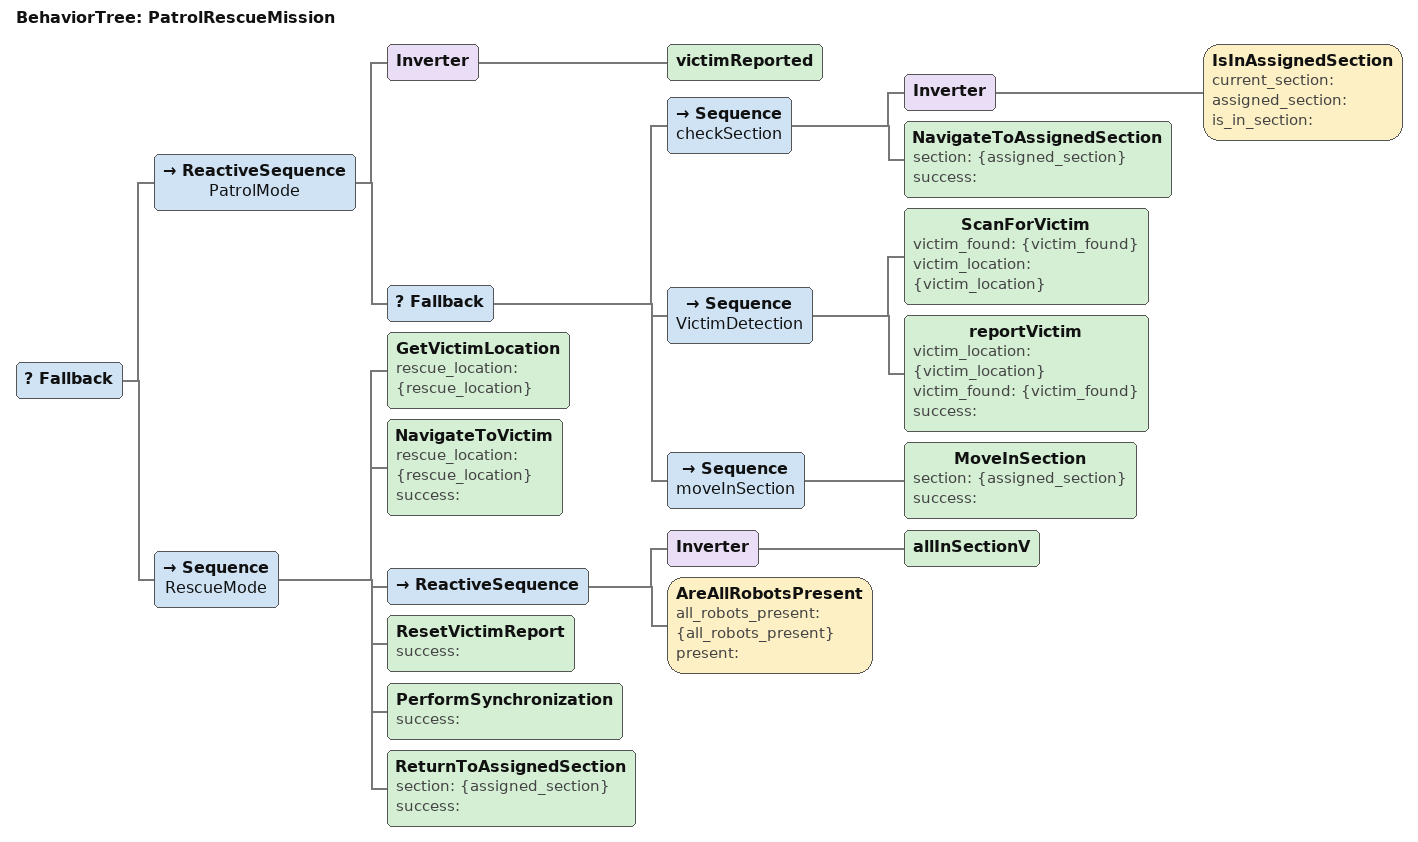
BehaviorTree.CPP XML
<?xml version="1.0" encoding="UTF-8"?>
<root BTCPP_format="3"
      main_tree_to_execute="PatrolRescueMission">
  <BehaviorTree ID="PatrolRescueMission">
    <Fallback>
      <ReactiveSequence name="PatrolMode">
        <Inverter>
          <victimReported/>
        </Inverter>
        <Fallback>
          <Sequence name="checkSection">
            <Inverter>
              <IsInAssignedSection current_section=""
                                   assigned_section=""
                                   is_in_section=""/>
            </Inverter>
            <NavigateToAssignedSection section="{assigned_section}"
                                       success=""/>
          </Sequence>
          <Sequence name="VictimDetection">
            <ScanForVictim victim_found="{victim_found}"
                           victim_location="{victim_location}"/>
            <reportVictim victim_location="{victim_location}"
                          victim_found="{victim_found}"
                          success=""/>
          </Sequence>
          <Sequence name="moveInSection">
            <MoveInSection section="{assigned_section}"
                           success=""/>
          </Sequence>
        </Fallback>
      </ReactiveSequence>
      <Sequence name="RescueMode">
        <GetVictimLocation rescue_location="{rescue_location}"/>
        <NavigateToVictim rescue_location="{rescue_location}"
                          success=""/>
        <ReactiveSequence>
          <Inverter>
            <allInSectionV/>
          </Inverter>
          <AreAllRobotsPresent all_robots_present="{all_robots_present}"
                               present=""/>
        </ReactiveSequence>
        <ResetVictimReport success=""/>
        <PerformSynchronization success=""/>
        <ReturnToAssignedSection section="{assigned_section}"
                                 success=""/>
      </Sequence>
    </Fallback>
  </BehaviorTree>

</root>
